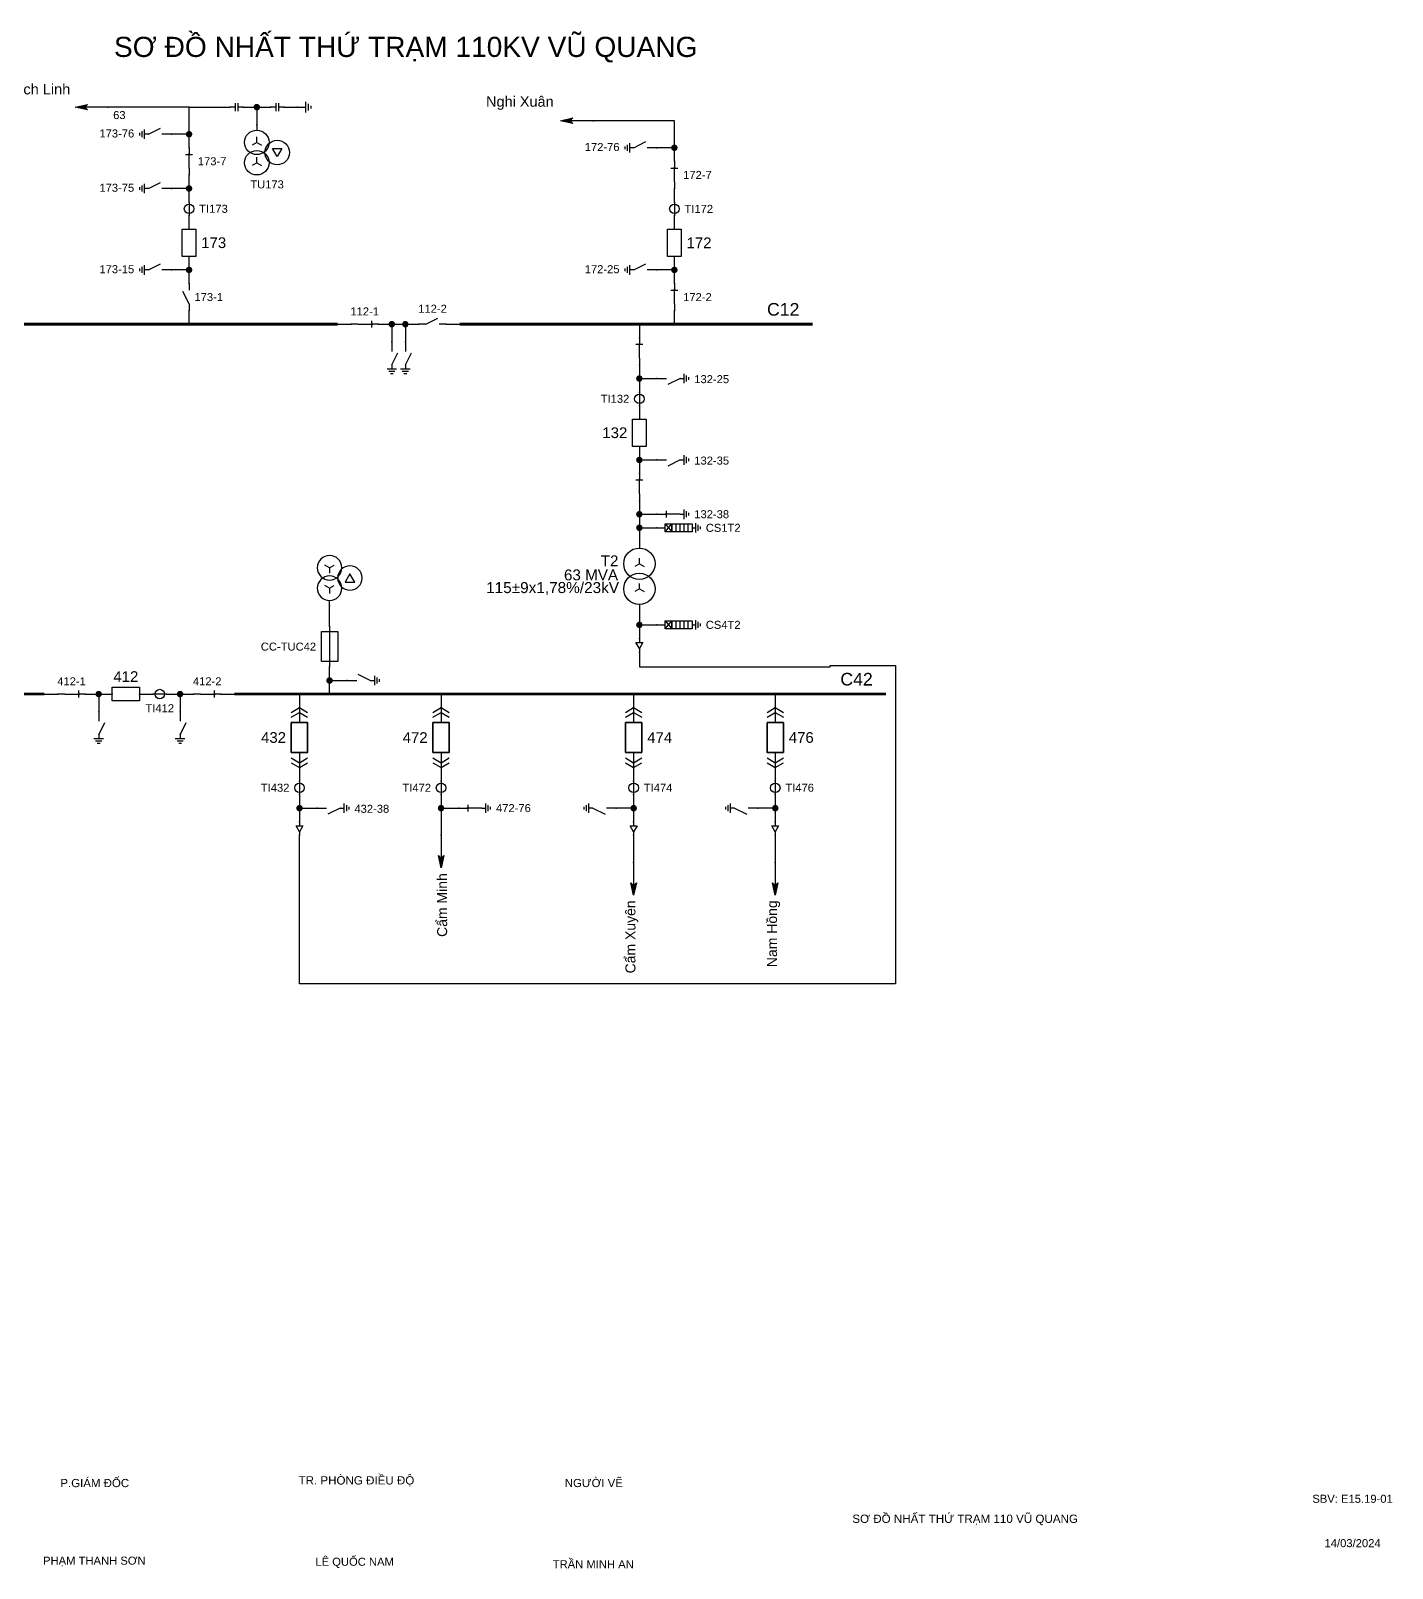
# Model space of a CAD drawing. Header units: millimetres. Extents: x -274 to 397, y 8 to 290.
# Drawn here: x 147 to 397.4, y 7.5 to 290.2 of the extents above; entities that cross this region are included whole.
import ezdxf

# ---------------------------------------------------------------- set-up
doc = ezdxf.new("R2010")
doc.units = ezdxf.units.MM
for name, color, linetype, lineweight in [('BUSBAR_110KV', 1, 'Continuous', 50), ('BUSBAR_22KV', 5, 'Continuous', 50), ('GROUND', 3, 'Continuous', 25), ('HV_110KV', 1, 'Continuous', 25), ('MV_22KV', 5, 'Continuous', 25)]:
    doc.layers.add(name, color=color, linetype=linetype, lineweight=lineweight)
doc.layers.add('SYM_PORTS', color=8, linetype='Continuous', plot=False)
doc.layers.add('TEXT', color=7, linetype='Continuous')
doc.styles.add('SLD_TEXT', font='arial.ttf')

# ---------------------------------------------------------------- blocks, each defined once
blk = doc.blocks.new('SYM_DISCONNECTOR_OPEN')
at = {"lineweight": 25}
for points in [[(0, -1.25), (-1.125, 1)], [(0, 2.5), (0, 1.25)], [(0, -1.25), (0, -2.5)]]:
    blk.add_lwpolyline(points, dxfattribs=at)
at = {"layer": 'SYM_PORTS'}
for p in [(0, 2.5), (0, -2.5)]:
    blk.add_point(p, dxfattribs=at)
blk.add_attdef('DEVICE_CODE', (1, -0.5), '', height=2)
blk = doc.blocks.new('SYM_EARTHING_SWITCH_OPEN')
at = {"lineweight": 25}
for points in [[(0, 3), (0, 1.25)], [(0, -1.25), (-1.125, 1)], [(-0.875, -2), (0.875, -2)], [(-0.5625, -2.4375), (0.5625, -2.4375)], [(0, -1.25), (0, -2)], [(-0.25, -2.875), (0.25, -2.875)]]:
    blk.add_lwpolyline(points, dxfattribs=at)
at = {"layer": 'SYM_PORTS'}
blk.add_point((0, 3), dxfattribs=at)
blk.add_attdef('DEVICE_CODE', (1.875, 0), '', height=2)
blk = doc.blocks.new('SYM_CIRCUIT_BREAKER')
at = {"lineweight": 25}
blk.add_lwpolyline([(-1.25, 2.5), (1.25, 2.5), (1.25, -2.5), (-1.25, -2.5)], close=True, dxfattribs=at)
at = {"layer": 'SYM_PORTS'}
for p in [(0, 2.5), (0, -2.5)]:
    blk.add_point(p, dxfattribs=at)
blk.add_attdef('DEVICE_CODE', (2.25, -0.5), '', height=2)
at = {"flags": 1}
blk.add_attdef('RATING', (2.25, -3.5), '', height=2, dxfattribs=at)
blk = doc.blocks.new('SYM_CURRENT_TRANSFORMER')
at = {"lineweight": 25}
blk.add_lwpolyline([(0, 1.25), (0, -1.25)], dxfattribs=at)
blk.add_circle((0, 0), 0.875, dxfattribs=at)
at = {"layer": 'SYM_PORTS'}
for p in [(0, 1.25), (0, -1.25)]:
    blk.add_point(p, dxfattribs=at)
blk.add_attdef('DEVICE_CODE', (1.875, -1.75), '', height=2)
at = {"flags": 1}
blk.add_attdef('RATIO', (1.875, -4.75), '', height=2, dxfattribs=at)
blk = doc.blocks.new('SYM_DISCONNECTOR_CLOSED')
at = {"lineweight": 25}
for points in [[(-0.625, 1.25), (0.625, 1.25)], [(0, 2.5), (0, 1.25)], [(0, -1.25), (0, 1.5)], [(0, -1.25), (0, -2.5)]]:
    blk.add_lwpolyline(points, dxfattribs=at)
at = {"layer": 'SYM_PORTS'}
for p in [(0, 2.5), (0, -2.5)]:
    blk.add_point(p, dxfattribs=at)
blk.add_attdef('DEVICE_CODE', (1.625, -0.5), '', height=2)
blk = doc.blocks.new('SYM_COUPLING_CAPACITOR')
at = {"lineweight": 25}
for points in [[(-0.75, 0.25), (0.75, 0.25)], [(0, 1.25), (0, 0.25)], [(-0.75, -0.25), (0.75, -0.25)], [(0, -0.25), (0, -1.25)]]:
    blk.add_lwpolyline(points, dxfattribs=at)
at = {"layer": 'SYM_PORTS'}
for p in [(0, 1.25), (0, -1.25)]:
    blk.add_point(p, dxfattribs=at)
blk.add_attdef('DEVICE_CODE', (1.75, -1.75), '', height=2)
blk = doc.blocks.new('SYM_VOLTAGE_TRANSFORMER')
at = {"lineweight": 25}
for points in [[(0, 4.625), (0, 3.625)], [(0, 1.375), (-0.8625, 0.875)], [(0, 1.375), (0, 2.375)], [(0, 1.375), (0.8625, 0.875)], [(0, -2.375), (-0.8625, -2.875)], [(0, -2.375), (0, -1.375)], [(0, -2.375), (0.8625, -2.875)]]:
    blk.add_lwpolyline(points, dxfattribs=at)
blk.add_lwpolyline([(2.875, 0.25), (4.625, 0.25), (3.75, -1.25)], close=True, dxfattribs=at)
for centre in [(0, 1.375), (3.75, -0.5), (0, -2.375)]:
    blk.add_circle(centre, 2.25, dxfattribs=at)
at = {"layer": 'SYM_PORTS'}
blk.add_point((0, 4.625), dxfattribs=at)
blk.add_attdef('DEVICE_CODE', (7, 1.625), '', height=2)
at = {"flags": 1}
blk.add_attdef('RATIO', (7, -1.375), '', height=2, dxfattribs=at)
blk = doc.blocks.new('SYM_GROUND_SYMBOL')
at = {"lineweight": 25}
for points in [[(0, 1.25), (0, -0.25)], [(-1, -0.25), (1, -0.25)], [(-0.625, -0.75), (0.625, -0.75)], [(-0.25, -1.25), (0.25, -1.25)]]:
    blk.add_lwpolyline(points, dxfattribs=at)
at = {"layer": 'SYM_PORTS'}
blk.add_point((0, 1.25), dxfattribs=at)
blk = doc.blocks.new('SYM_LINE_FEEDER_ARROW')
blk.add_hatch(color=7).paths.add_polyline_path([(0, -3), (-0.5, -0.75), (0, -1.25), (0.5, -0.75)])
at = {"lineweight": 25}
blk.add_lwpolyline([(0, 3), (0, -1.25)], dxfattribs=at)
blk.add_lwpolyline([(0, -3), (-0.5, -0.75), (0, -1.25), (0.5, -0.75)], close=True, dxfattribs=at)
at = {"layer": 'SYM_PORTS'}
blk.add_point((0, 3), dxfattribs=at)
blk.add_attdef('LINE_NAME', (1.5, 0), '', height=2)
blk = doc.blocks.new('SYM_EARTHING_SWITCH_CLOSED')
at = {"lineweight": 25}
for points in [[(0, 3), (0, 1.25)], [(-0.625, 1.25), (0.625, 1.25)], [(0, -1.25), (0, 1.5)], [(-0.875, -2), (0.875, -2)], [(-0.5625, -2.4375), (0.5625, -2.4375)], [(0, -1.25), (0, -2)], [(-0.25, -2.875), (0.25, -2.875)]]:
    blk.add_lwpolyline(points, dxfattribs=at)
at = {"layer": 'SYM_PORTS'}
blk.add_point((0, 3), dxfattribs=at)
blk.add_attdef('DEVICE_CODE', (1.875, 0), '', height=2)
blk = doc.blocks.new('SYM_SURGE_ARRESTER')
at = {"lineweight": 25}
for points in [[(0, 4), (0, 2.5)], [(-0.75, 2.5), (0.75, 1.25)], [(0.75, 2.5), (-0.75, 1.25)], [(-0.75, 0.5), (0.75, 0.5)], [(-0.75, -0.25), (0.75, -0.25)], [(-0.75, -1), (0.75, -1)], [(-0.75, -1.75), (0.75, -1.75)], [(0, -2.5), (0, -3.125)], [(-0.875, -3.125), (0.875, -3.125)], [(-0.5625, -3.5625), (0.5625, -3.5625)], [(-0.25, -4), (0.25, -4)]]:
    blk.add_lwpolyline(points, dxfattribs=at)
for points in [[(-0.75, 2.5), (0.75, 2.5), (0.75, 1.25), (-0.75, 1.25)], [(-0.75, 1.25), (0.75, 1.25), (0.75, -2.5), (-0.75, -2.5)]]:
    blk.add_lwpolyline(points, close=True, dxfattribs=at)
at = {"layer": 'SYM_PORTS'}
blk.add_point((0, 4), dxfattribs=at)
blk.add_attdef('DEVICE_CODE', (1.875, 1), '', height=2)
blk = doc.blocks.new('SYM_TRANSFORMER_2W')
at = {"lineweight": 25}
for points in [[(0, 2.3125), (0, 3.3125)], [(0, 2.3125), (-0.8625, 1.8125)], [(0, 2.3125), (0.8625, 1.8125)], [(0, -2.3125), (-0.8625, -2.8125)], [(0, -2.3125), (0, -1.3125)], [(0, -2.3125), (0.8625, -2.8125)]]:
    blk.add_lwpolyline(points, dxfattribs=at)
for centre in [(0, 2.3125), (0, -2.3125)]:
    blk.add_circle(centre, 2.875, dxfattribs=at)
at = {"layer": 'SYM_PORTS'}
for p in [(0, 5.1875), (0, -5.1875)]:
    blk.add_point(p, dxfattribs=at)
blk.add_attdef('DEVICE_CODE', (3.875, 2.1875), '', height=2)
at = {"flags": 1}
for tag, p in [('POWER', (3.875, -0.8125)), ('VOLTAGE_RATIO', (3.875, -3.8125))]:
    blk.add_attdef(tag, p, '', height=2, dxfattribs=at)
blk = doc.blocks.new('SYM_CABLE_TERMINATION')
at = {"lineweight": 25}
blk.add_lwpolyline([(-0.625, 0.5), (0.625, 0.5), (0, -0.625)], close=True, dxfattribs=at)
for points in [[(0, 1.25), (0, 0.5)], [(0, -0.625), (0, -1.25)]]:
    blk.add_lwpolyline(points, dxfattribs=at)
at = {"layer": 'SYM_PORTS'}
for p in [(0, 1.25), (0, -1.25)]:
    blk.add_point(p, dxfattribs=at)
blk = doc.blocks.new('SYM_DRAWOUT_BREAKER')
at = {"lineweight": 25}
for points in [[(-1.5, 4.625), (0, 5.5), (1.5, 4.625)], [(-1.5, 3.75), (0, 4.625), (1.5, 3.75)], [(0, 5.5), (0, 2.75)], [(0, -2.75), (0, -5.5)], [(-1.5, -3.75), (0, -4.625), (1.5, -3.75)], [(-1.5, -4.625), (0, -5.5), (1.5, -4.625)]]:
    blk.add_lwpolyline(points, dxfattribs=at)
at = {"lineweight": 35}
blk.add_lwpolyline([(-1.5, 2.75), (1.5, 2.75), (1.5, -2.75), (-1.5, -2.75)], close=True, dxfattribs=at)
at = {"layer": 'SYM_PORTS'}
for p in [(0, 5.5), (0, -5.5)]:
    blk.add_point(p, dxfattribs=at)
blk.add_attdef('DEVICE_CODE', (2.5, 2.5), '', height=2)
at = {"flags": 1}
blk.add_attdef('RATING', (2.5, -0.5), '', height=2, dxfattribs=at)
blk = doc.blocks.new('SYM_FUSE_DISCONNECTOR')
at = {"lineweight": 25}
blk.add_lwpolyline([(0, 3.75), (0, -3.75)], dxfattribs=at)
blk.add_lwpolyline([(-1.5, 2.75), (1.5, 2.75), (1.5, -2.75), (-1.5, -2.75)], close=True, dxfattribs=at)
at = {"layer": 'SYM_PORTS'}
for p in [(0, 3.75), (0, -3.75)]:
    blk.add_point(p, dxfattribs=at)
blk.add_attdef('DEVICE_CODE', (2.5, 0.75), '', height=2)
at = {"flags": 1}
blk.add_attdef('RATING', (2.5, -2.25), '', height=2, dxfattribs=at)

msp = doc.modelspace()

# ---------------------------------------------------------------- hatches: boundary and pattern name
at = {"layer": 'HV_110KV'}
h = msp.add_hatch(color=7, dxfattribs=at)
edge = h.paths.add_edge_path()
edge.add_arc((188.53, 276.16), 0.6, 0, 360)
h = msp.add_hatch(color=7, dxfattribs=at)
edge = h.paths.add_edge_path()
edge.add_arc((176.07, 271.18), 0.6, 0, 360)
h = msp.add_hatch(color=7, dxfattribs=at)
edge = h.paths.add_edge_path()
edge.add_arc((265.33, 268.69), 0.6, 0, 360)
h = msp.add_hatch(color=7, dxfattribs=at)
edge = h.paths.add_edge_path()
edge.add_arc((176.07, 261.2), 0.6, 0, 360)
h = msp.add_hatch(color=7, dxfattribs=at)
edge = h.paths.add_edge_path()
edge.add_arc((176.07, 246.23), 0.6, 0, 360)
h = msp.add_hatch(color=7, dxfattribs=at)
edge = h.paths.add_edge_path()
edge.add_arc((265.33, 246.23), 0.6, 0, 360)
h = msp.add_hatch(color=7, dxfattribs=at)
edge = h.paths.add_edge_path()
edge.add_arc((213.36, 236.25), 0.6, 0, 360)
h = msp.add_hatch(color=7, dxfattribs=at)
edge = h.paths.add_edge_path()
edge.add_arc((215.85, 236.25), 0.6, 0, 360)
h = msp.add_hatch(color=7, dxfattribs=at)
edge = h.paths.add_edge_path()
edge.add_arc((258.89, 226.26), 0.6, 0, 360)
h = msp.add_hatch(color=7, dxfattribs=at)
edge = h.paths.add_edge_path()
edge.add_arc((258.89, 211.29), 0.6, 0, 360)
h = msp.add_hatch(color=7, dxfattribs=at)
edge = h.paths.add_edge_path()
edge.add_arc((258.89, 201.31), 0.6, 0, 360)
h = msp.add_hatch(color=7, dxfattribs=at)
edge = h.paths.add_edge_path()
edge.add_arc((258.89, 198.82), 0.6, 0, 360)
at = {"layer": 'MV_22KV'}
h = msp.add_hatch(color=7, dxfattribs=at)
edge = h.paths.add_edge_path()
edge.add_arc((258.89, 180.97), 0.6, 0, 360)
h = msp.add_hatch(color=7, dxfattribs=at)
edge = h.paths.add_edge_path()
edge.add_arc((201.91, 170.74), 0.6, 0, 360)
h = msp.add_hatch(color=7, dxfattribs=at)
edge = h.paths.add_edge_path()
edge.add_arc((159.45, 168.25), 0.6, 0, 360)
h = msp.add_hatch(color=7, dxfattribs=at)
edge = h.paths.add_edge_path()
edge.add_arc((174.42, 168.25), 0.6, 0, 360)
h = msp.add_hatch(color=7, dxfattribs=at)
edge = h.paths.add_edge_path()
edge.add_arc((196.38, 147.27), 0.6, 0, 360)
h = msp.add_hatch(color=7, dxfattribs=at)
edge = h.paths.add_edge_path()
edge.add_arc((222.42, 147.27), 0.6, 0, 360)
h = msp.add_hatch(color=7, dxfattribs=at)
edge = h.paths.add_edge_path()
edge.add_arc((257.84, 147.27), 0.6, 0, 360)
h = msp.add_hatch(color=7, dxfattribs=at)
edge = h.paths.add_edge_path()
edge.add_arc((283.88, 147.27), 0.6, 0, 360)

# ---------------------------------------------------------------- linework, layer by layer
at = {"layer": 'BUSBAR_110KV', "const_width": 0.522}
for points in [[(56.83, 236.25), (203.38, 236.25)], [(225.83, 236.25), (290.75, 236.25)]]:
    msp.add_lwpolyline(points, dxfattribs=at)
at = {"layer": 'BUSBAR_22KV', "const_width": 0.522}
for points in [[(32.06, 168.25), (149.47, 168.25)], [(184.4, 168.25), (304.24, 168.25)]]:
    msp.add_lwpolyline(points, dxfattribs=at)
at = {"layer": 'GROUND'}
msp.add_lwpolyline([(193.53, 276.16), (196.02, 276.16)], dxfattribs=at)
at = {"layer": 'HV_110KV'}
for points in [[(176.07, 276.16), (161.13, 276.16)], [(176.07, 271.18), (176.07, 276.16)], [(176.07, 276.16), (183.54, 276.16)], [(186.04, 276.16), (188.53, 276.16)], [(188.53, 276.16), (188.53, 272.93)], [(188.53, 276.16), (191.03, 276.16)], [(265.33, 268.69), (265.33, 273.67), (250.39, 273.67)], [(176.07, 271.18), (172.84, 271.18)], [(176.07, 268.69), (176.07, 271.18)], [(265.33, 268.69), (262.1, 268.69)], [(265.33, 266.2), (265.33, 268.69)], [(176.07, 261.2), (176.07, 263.69)], [(176.07, 261.2), (172.84, 261.2)], [(176.07, 258.71), (176.07, 261.2)], [(265.33, 258.71), (265.33, 261.2)], [(176.07, 253.72), (176.07, 256.21)], [(265.33, 253.72), (265.33, 256.21)], [(176.07, 246.23), (172.84, 246.23)], [(176.07, 246.23), (176.07, 248.72)], [(176.07, 243.74), (176.07, 246.23)], [(265.33, 246.23), (262.1, 246.23)], [(265.33, 246.23), (265.33, 248.72)], [(265.33, 243.74), (265.33, 246.23)], [(176.07, 236.25), (176.07, 238.74)], [(265.33, 236.25), (265.33, 238.74)], [(203.38, 236.25), (205.87, 236.25)], [(210.87, 236.25), (213.36, 236.25)], [(213.36, 236.25), (213.36, 233.01)], [(213.36, 236.25), (215.85, 236.25)], [(215.85, 236.25), (215.85, 233.01)], [(215.85, 236.25), (218.34, 236.25)], [(223.34, 236.25), (225.83, 236.25)], [(258.89, 236.25), (258.89, 233.76)], [(258.89, 228.76), (258.89, 226.26)], [(258.89, 226.26), (262.13, 226.26)], [(258.89, 226.26), (258.89, 223.77)], [(258.89, 221.27), (258.89, 218.78)], [(258.89, 213.78), (258.89, 211.29)], [(258.89, 211.29), (262.13, 211.29)], [(258.89, 211.29), (258.89, 208.8)], [(258.89, 203.8), (258.89, 201.31)], [(258.89, 201.31), (262.13, 201.31)], [(258.89, 201.31), (258.89, 198.82)], [(258.89, 198.82), (262.13, 198.82)], [(258.89, 198.82), (258.89, 195.08)]]:
    msp.add_lwpolyline(points, dxfattribs=at)
at = {"layer": 'MV_22KV'}
for points in [[(201.91, 180.73), (201.91, 184.46)], [(258.89, 184.71), (258.89, 180.97)], [(258.89, 180.97), (262.13, 180.97)], [(258.89, 180.97), (258.89, 178.48)], [(258.89, 175.98), (258.89, 173.28), (294, 173.28), (294, 173.5), (306, 173.5), (306, 115), (196.38, 115), (196.38, 139.58), (196.38, 142.28)], [(201.91, 170.74), (201.91, 173.23)], [(201.91, 168.25), (201.91, 170.74)], [(201.91, 170.74), (205.15, 170.74)], [(149.47, 168.25), (151.96, 168.25)], [(156.96, 168.25), (159.45, 168.25)], [(159.45, 168.25), (159.45, 165.01)], [(159.45, 168.25), (161.94, 168.25)], [(166.94, 168.25), (169.43, 168.25)], [(171.93, 168.25), (174.42, 168.25)], [(174.42, 168.25), (174.42, 165.01)], [(174.42, 168.25), (176.91, 168.25)], [(181.91, 168.25), (184.4, 168.25)], [(196.38, 168.25), (196.38, 165.76)], [(222.42, 168.25), (222.42, 165.76)], [(257.84, 168.25), (257.84, 165.76)], [(283.88, 168.25), (283.88, 165.76)], [(196.38, 154.76), (196.38, 152.26)], [(222.42, 154.76), (222.42, 152.26)], [(257.84, 154.76), (257.84, 152.26)], [(283.88, 154.76), (283.88, 152.26)], [(196.38, 149.76), (196.38, 147.27)], [(196.38, 147.27), (199.62, 147.27)], [(196.38, 147.27), (196.38, 144.78)], [(222.42, 149.76), (222.42, 147.27)], [(222.42, 147.27), (225.66, 147.27)], [(222.42, 147.27), (222.42, 142.29)], [(257.84, 147.27), (254.61, 147.27)], [(257.84, 149.76), (257.84, 147.27)], [(257.84, 147.27), (257.84, 144.78)], [(283.88, 147.27), (280.65, 147.27)], [(283.88, 149.76), (283.88, 147.27)], [(283.88, 147.27), (283.88, 144.78)], [(257.84, 142.28), (257.84, 137.3)], [(283.88, 142.28), (283.88, 137.3)]]:
    msp.add_lwpolyline(points, dxfattribs=at)

# ---------------------------------------------------------------- block references
at = {"layer": 'GROUND'}
for name, p, rotation in [('SYM_GROUND_SYMBOL', (197.27, 276.16), 90), ('SYM_COUPLING_CAPACITOR', (192.28, 276.16), 270)]:
    msp.add_blockref(name, p, dxfattribs=dict(at, rotation=rotation))
at = {"layer": 'HV_110KV', "rotation": 270}
for name, p in [('SYM_LINE_FEEDER_ARROW', (158.13, 276.16)), ('SYM_COUPLING_CAPACITOR', (184.79, 276.16)), ('SYM_LINE_FEEDER_ARROW', (247.39, 273.67))]:
    msp.add_blockref(name, p, dxfattribs=at)
at = {"layer": 'HV_110KV'}
ref = msp.add_blockref('SYM_EARTHING_SWITCH_OPEN', (169.84, 271.18), dxfattribs=dict(at, rotation=270))
ref.add_attrib('DEVICE_CODE', '173-76', (159.58, 270.58), dxfattribs={"layer": 'TEXT', "height": 1.472, "style": 'SLD_TEXT'})
ref = msp.add_blockref('SYM_VOLTAGE_TRANSFORMER', (188.53, 268.31), dxfattribs=at)
ref.add_attrib('DEVICE_CODE', 'TU173', (187.33, 261.22), dxfattribs={"layer": 'TEXT', "height": 1.472, "style": 'SLD_TEXT'})
ref = msp.add_blockref('SYM_DISCONNECTOR_CLOSED', (176.07, 266.19), dxfattribs=at)
ref.add_attrib('DEVICE_CODE', '173-7', (177.68, 265.47), dxfattribs={"layer": 'TEXT', "height": 1.472, "style": 'SLD_TEXT'})
ref = msp.add_blockref('SYM_EARTHING_SWITCH_OPEN', (259.1, 268.69), dxfattribs=dict(at, rotation=270))
ref.add_attrib('DEVICE_CODE', '172-76', (248.84, 268.09), dxfattribs={"layer": 'TEXT', "height": 1.472, "style": 'SLD_TEXT'})
ref = msp.add_blockref('SYM_DISCONNECTOR_CLOSED', (265.33, 263.7), dxfattribs=at)
ref.add_attrib('DEVICE_CODE', '172-7', (266.94, 262.96), dxfattribs={"layer": 'TEXT', "height": 1.472, "style": 'SLD_TEXT'})
ref = msp.add_blockref('SYM_EARTHING_SWITCH_OPEN', (169.84, 261.2), dxfattribs=dict(at, rotation=270))
ref.add_attrib('DEVICE_CODE', '173-75', (159.58, 260.6), dxfattribs={"layer": 'TEXT', "height": 1.472, "style": 'SLD_TEXT'})
ref = msp.add_blockref('SYM_CURRENT_TRANSFORMER', (176.07, 257.46), dxfattribs=at)
ref.add_attrib('DEVICE_CODE', 'TI173', (177.93, 256.73), dxfattribs={"layer": 'TEXT', "height": 1.472, "style": 'SLD_TEXT'})
ref = msp.add_blockref('SYM_CURRENT_TRANSFORMER', (265.33, 257.46), dxfattribs=at)
ref.add_attrib('DEVICE_CODE', 'TI172', (267.19, 256.72), dxfattribs={"layer": 'TEXT', "height": 1.472, "style": 'SLD_TEXT'})
ref = msp.add_blockref('SYM_CIRCUIT_BREAKER', (176.07, 251.22), dxfattribs=at)
ref.add_attrib('DEVICE_CODE', '173', (178.31, 250.25), dxfattribs={"layer": 'TEXT', "height": 1.97, "style": 'SLD_TEXT'})
ref = msp.add_blockref('SYM_CIRCUIT_BREAKER', (265.33, 251.22), dxfattribs=at)
ref.add_attrib('DEVICE_CODE', '172', (267.57, 250.23), dxfattribs={"layer": 'TEXT', "height": 1.968, "style": 'SLD_TEXT'})
ref = msp.add_blockref('SYM_EARTHING_SWITCH_OPEN', (169.84, 246.23), dxfattribs=dict(at, rotation=270))
ref.add_attrib('DEVICE_CODE', '173-15', (159.58, 245.63), dxfattribs={"layer": 'TEXT', "height": 1.472, "style": 'SLD_TEXT'})
ref = msp.add_blockref('SYM_EARTHING_SWITCH_OPEN', (259.1, 246.23), dxfattribs=dict(at, rotation=270))
ref.add_attrib('DEVICE_CODE', '172-25', (248.84, 245.63), dxfattribs={"layer": 'TEXT', "height": 1.472, "style": 'SLD_TEXT'})
ref = msp.add_blockref('SYM_DISCONNECTOR_OPEN', (176.07, 241.24), dxfattribs=at)
ref.add_attrib('DEVICE_CODE', '173-1', (177.06, 240.51), dxfattribs={"layer": 'TEXT', "height": 1.472, "style": 'SLD_TEXT'})
ref = msp.add_blockref('SYM_DISCONNECTOR_CLOSED', (265.33, 241.24), dxfattribs=at)
ref.add_attrib('DEVICE_CODE', '172-2', (266.94, 240.5), dxfattribs={"layer": 'TEXT', "height": 1.472, "style": 'SLD_TEXT'})
ref = msp.add_blockref('SYM_DISCONNECTOR_CLOSED', (208.37, 236.25), dxfattribs=dict(at, rotation=270))
ref.add_attrib('DEVICE_CODE', '112-1', (205.74, 237.86), dxfattribs={"layer": 'TEXT', "height": 1.472, "style": 'SLD_TEXT'})
ref = msp.add_blockref('SYM_DISCONNECTOR_OPEN', (220.84, 236.25), dxfattribs=dict(at, rotation=270))
ref.add_attrib('DEVICE_CODE', '112-2', (218.22, 238.36), dxfattribs={"layer": 'TEXT', "height": 1.472, "style": 'SLD_TEXT'})
ref = msp.add_blockref('SYM_DISCONNECTOR_CLOSED', (258.89, 231.26), dxfattribs=dict(at, xscale=-1))
ref.add_attrib('DEVICE_CODE', '132-2', (252.03, 230.53), dxfattribs={"layer": 'TEXT', "extrusion": (0, 0, -1), "height": 1.472, "style": 'SLD_TEXT'})
ref = msp.add_blockref('SYM_EARTHING_SWITCH_OPEN', (215.85, 230.01), dxfattribs=dict(at, xscale=-1))
ref.add_attrib('DEVICE_CODE', '112-25', (219.18, 224.67), dxfattribs={"layer": 'TEXT', "extrusion": (0, 0, -1), "height": 1.472, "style": 'SLD_TEXT'})
ref = msp.add_blockref('SYM_EARTHING_SWITCH_OPEN', (213.36, 230.01), dxfattribs=dict(at, xscale=-1))
ref.add_attrib('DEVICE_CODE', '112-15', (210.29, 224.67), dxfattribs={"layer": 'TEXT', "extrusion": (0, 0, -1), "height": 1.472, "style": 'SLD_TEXT'})
ref = msp.add_blockref('SYM_EARTHING_SWITCH_OPEN', (265.13, 226.26), dxfattribs=dict(at, rotation=90))
ref.add_attrib('DEVICE_CODE', '132-25', (268.99, 225.41), dxfattribs={"layer": 'TEXT', "height": 1.472, "style": 'SLD_TEXT'})
ref = msp.add_blockref('SYM_CURRENT_TRANSFORMER', (258.89, 222.52), dxfattribs=at)
ref.add_attrib('DEVICE_CODE', 'TI132', (251.78, 221.8), dxfattribs={"layer": 'TEXT', "height": 1.472, "style": 'SLD_TEXT'})
ref = msp.add_blockref('SYM_CIRCUIT_BREAKER', (258.89, 216.28), dxfattribs=at)
ref.add_attrib('DEVICE_CODE', '132', (252.08, 215.31), dxfattribs={"layer": 'TEXT', "height": 1.97, "style": 'SLD_TEXT'})
ref = msp.add_blockref('SYM_EARTHING_SWITCH_OPEN', (265.13, 211.29), dxfattribs=dict(at, rotation=90))
ref.add_attrib('DEVICE_CODE', '132-35', (268.99, 210.44), dxfattribs={"layer": 'TEXT', "height": 1.472, "style": 'SLD_TEXT'})
ref = msp.add_blockref('SYM_DISCONNECTOR_CLOSED', (258.89, 206.3), dxfattribs=dict(at, xscale=-1))
ref.add_attrib('DEVICE_CODE', '132-3', (252.03, 205.57), dxfattribs={"layer": 'TEXT', "extrusion": (0, 0, -1), "height": 1.472, "style": 'SLD_TEXT'})
ref = msp.add_blockref('SYM_EARTHING_SWITCH_CLOSED', (265.13, 201.31), dxfattribs=dict(at, rotation=90))
ref.add_attrib('DEVICE_CODE', '132-38', (268.99, 200.58), dxfattribs={"layer": 'TEXT', "height": 1.472, "style": 'SLD_TEXT'})
ref = msp.add_blockref('SYM_SURGE_ARRESTER', (266.13, 198.82), dxfattribs=dict(at, rotation=90))
ref.add_attrib('DEVICE_CODE', 'CS1T2', (271.11, 198.08), dxfattribs={"layer": 'TEXT', "height": 1.472, "style": 'SLD_TEXT'})
ref = msp.add_blockref('SYM_TRANSFORMER_2W', (258.89, 189.9), dxfattribs=at)
ref.add_attrib('DEVICE_CODE', 'T2', (251.8, 191.76), dxfattribs={"layer": 'TEXT', "height": 1.987, "style": 'SLD_TEXT'})
at = {"layer": 'MV_22KV'}
ref = msp.add_blockref('SYM_VOLTAGE_TRANSFORMER', (201.91, 189.09), dxfattribs=dict(at, xscale=-1, rotation=180))
ref.add_attrib('DEVICE_CODE', 'TUC42', (200.53, 194.72), dxfattribs={"layer": 'TEXT', "extrusion": (0, 0, -1), "height": 1.472, "style": 'SLD_TEXT'})
ref = msp.add_blockref('SYM_SURGE_ARRESTER', (266.13, 180.97), dxfattribs=dict(at, rotation=90))
ref.add_attrib('DEVICE_CODE', 'CS4T2', (271.11, 180.24), dxfattribs={"layer": 'TEXT', "height": 1.472, "style": 'SLD_TEXT'})
ref = msp.add_blockref('SYM_FUSE_DISCONNECTOR', (201.91, 176.98), dxfattribs=at)
ref.add_attrib('DEVICE_CODE', 'CC-TUC42', (189.27, 176.24), dxfattribs={"layer": 'TEXT', "height": 1.472, "style": 'SLD_TEXT'})
for name, p in [('SYM_CABLE_TERMINATION', (258.89, 177.23)), ('SYM_CABLE_TERMINATION', (196.38, 143.53)), ('SYM_CABLE_TERMINATION', (257.84, 143.53)), ('SYM_CABLE_TERMINATION', (283.88, 143.53)), ('SYM_LINE_FEEDER_ARROW', (222.42, 139.29)), ('SYM_LINE_FEEDER_ARROW', (257.84, 134.3)), ('SYM_LINE_FEEDER_ARROW', (283.88, 134.3))]:
    msp.add_blockref(name, p, dxfattribs=at)
ref = msp.add_blockref('SYM_CIRCUIT_BREAKER', (164.44, 168.25), dxfattribs=dict(at, rotation=270))
ref.add_attrib('DEVICE_CODE', '412', (162.15, 170.48), dxfattribs={"layer": 'TEXT', "height": 1.968, "style": 'SLD_TEXT'})
ref = msp.add_blockref('SYM_EARTHING_SWITCH_OPEN', (208.15, 170.74), dxfattribs=dict(at, xscale=-1, rotation=90))
ref.add_attrib('DEVICE_CODE', 'TUC42-24', (212.01, 170.13), dxfattribs={"layer": 'TEXT', "extrusion": (0, 0, -1), "height": 1.472, "style": 'SLD_TEXT'})
ref = msp.add_blockref('SYM_DISCONNECTOR_CLOSED', (154.46, 168.25), dxfattribs=dict(at, rotation=270))
ref.add_attrib('DEVICE_CODE', '412-1', (151.83, 169.86), dxfattribs={"layer": 'TEXT', "height": 1.472, "style": 'SLD_TEXT'})
ref = msp.add_blockref('SYM_DISCONNECTOR_CLOSED', (179.41, 168.25), dxfattribs=dict(at, rotation=270))
ref.add_attrib('DEVICE_CODE', '412-2', (176.78, 169.86), dxfattribs={"layer": 'TEXT', "height": 1.472, "style": 'SLD_TEXT'})
ref = msp.add_blockref('SYM_CURRENT_TRANSFORMER', (170.68, 168.25), dxfattribs=dict(at, rotation=270))
ref.add_attrib('DEVICE_CODE', 'TI412', (168.05, 164.91), dxfattribs={"layer": 'TEXT', "height": 1.472, "style": 'SLD_TEXT'})
ref = msp.add_blockref('SYM_EARTHING_SWITCH_OPEN', (174.42, 162.01), dxfattribs=dict(at, xscale=-1))
ref.add_attrib('DEVICE_CODE', '412-25', (171.35, 156.67), dxfattribs={"layer": 'TEXT', "extrusion": (0, 0, -1), "height": 1.472, "style": 'SLD_TEXT'})
ref = msp.add_blockref('SYM_EARTHING_SWITCH_OPEN', (159.45, 162.01), dxfattribs=dict(at, xscale=-1))
ref.add_attrib('DEVICE_CODE', '412-15', (156.37, 156.67), dxfattribs={"layer": 'TEXT', "extrusion": (0, 0, -1), "height": 1.472, "style": 'SLD_TEXT'})
ref = msp.add_blockref('SYM_DRAWOUT_BREAKER', (196.38, 160.26), dxfattribs=at)
ref.add_attrib('DEVICE_CODE', '432', (189.31, 159.28), dxfattribs={"layer": 'TEXT', "height": 1.97, "style": 'SLD_TEXT'})
ref = msp.add_blockref('SYM_DRAWOUT_BREAKER', (222.42, 160.26), dxfattribs=at)
ref.add_attrib('DEVICE_CODE', '472', (215.36, 159.27), dxfattribs={"layer": 'TEXT', "height": 1.968, "style": 'SLD_TEXT'})
ref = msp.add_blockref('SYM_DRAWOUT_BREAKER', (257.84, 160.26), dxfattribs=at)
ref.add_attrib('DEVICE_CODE', '474', (260.33, 159.27), dxfattribs={"layer": 'TEXT', "height": 1.971, "style": 'SLD_TEXT'})
ref = msp.add_blockref('SYM_DRAWOUT_BREAKER', (283.88, 160.26), dxfattribs=at)
ref.add_attrib('DEVICE_CODE', '476', (286.37, 159.28), dxfattribs={"layer": 'TEXT', "height": 1.97, "style": 'SLD_TEXT'})
ref = msp.add_blockref('SYM_CURRENT_TRANSFORMER', (196.38, 151.01), dxfattribs=at)
ref.add_attrib('DEVICE_CODE', 'TI432', (189.27, 150.29), dxfattribs={"layer": 'TEXT', "height": 1.472, "style": 'SLD_TEXT'})
ref = msp.add_blockref('SYM_CURRENT_TRANSFORMER', (222.42, 151.01), dxfattribs=at)
ref.add_attrib('DEVICE_CODE', 'TI472', (215.31, 150.28), dxfattribs={"layer": 'TEXT', "height": 1.472, "style": 'SLD_TEXT'})
ref = msp.add_blockref('SYM_CURRENT_TRANSFORMER', (257.84, 151.01), dxfattribs=at)
ref.add_attrib('DEVICE_CODE', 'TI474', (259.7, 150.28), dxfattribs={"layer": 'TEXT', "height": 1.472, "style": 'SLD_TEXT'})
ref = msp.add_blockref('SYM_CURRENT_TRANSFORMER', (283.88, 151.01), dxfattribs=at)
ref.add_attrib('DEVICE_CODE', 'TI476', (285.74, 150.29), dxfattribs={"layer": 'TEXT', "height": 1.472, "style": 'SLD_TEXT'})
ref = msp.add_blockref('SYM_EARTHING_SWITCH_OPEN', (277.65, 147.27), dxfattribs=dict(at, xscale=-1, rotation=270))
ref.add_attrib('DEVICE_CODE', '476-76', (267.39, 146.42), dxfattribs={"layer": 'TEXT', "extrusion": (0, 0, -1), "height": 1.472, "style": 'SLD_TEXT'})
ref = msp.add_blockref('SYM_EARTHING_SWITCH_OPEN', (251.61, 147.27), dxfattribs=dict(at, xscale=-1, rotation=270))
ref.add_attrib('DEVICE_CODE', '474-76', (241.35, 146.42), dxfattribs={"layer": 'TEXT', "extrusion": (0, 0, -1), "height": 1.472, "style": 'SLD_TEXT'})
ref = msp.add_blockref('SYM_EARTHING_SWITCH_OPEN', (202.62, 147.27), dxfattribs=dict(at, rotation=90))
ref.add_attrib('DEVICE_CODE', '432-38', (206.48, 146.42), dxfattribs={"layer": 'TEXT', "height": 1.472, "style": 'SLD_TEXT'})
ref = msp.add_blockref('SYM_EARTHING_SWITCH_CLOSED', (228.66, 147.27), dxfattribs=dict(at, rotation=90))
ref.add_attrib('DEVICE_CODE', '472-76', (232.52, 146.55), dxfattribs={"layer": 'TEXT', "height": 1.472, "style": 'SLD_TEXT'})

# ---------------------------------------------------------------- texts
at = {"layer": 'TEXT', "attachment_point": 7, "style": 'SLD_TEXT'}
for s, insert, char_height in [('SƠ ĐỒ NHẤT THỨ TRẠM 110KV VŨ QUANG', (162.26, 284.37), 3.6989), ('171 E18.21 Thạch Linh', (126.58, 278.08), 1.9139), ('Nghi Xuân', (230.7, 275.66), 1.904), ('63', (162.11, 273.94), 1.472), ('C12', (282.37, 237.79), 2.323), ('63 MVA', (245.02, 189.13), 2.003), ('115±9x1,78%/23kV', (230.7, 186.44), 2.02), ('C42', (295.86, 169.79), 2.323), ('P.GIÁM ĐỐC', (152.4, 22.42), 1.509), ('TR. PHÒNG ĐIỀU ĐỘ', (196.21, 22.59), 1.5238), ('NGƯỜI VẼ', (245.18, 22.43), 1.498), ('SBV: E15.19-01', (382.66, 19.54), 1.4769), ('SƠ ĐỒ NHẤT THỨ TRẠM 110 VŨ QUANG', (298.05, 15.44), 1.529), ('14/03/2024', (384.9, 11.38), 1.477), ('PHẠM THANH SƠN', (149.22, 7.86), 1.4769), ('LÊ QUỐC NAM', (199.3, 7.58), 1.4769), ('TRẦN MINH AN', (242.96, 7.53), 1.4769)]:
    msp.add_mtext(s, dxfattribs=dict(at, insert=insert, char_height=char_height))
at = {"layer": 'TEXT', "char_height": 1.84, "attachment_point": 7, "rotation": 90, "style": 'SLD_TEXT'}
for s, insert in [('Cẩm Minh', (223.56, 123.6)), ('Cẩm Xuyên', (258.72, 116.89)), ('Nam Hồng', (284.76, 118.04))]:
    msp.add_mtext(s, dxfattribs=dict(at, insert=insert))

doc.saveas('drawing.dxf')
